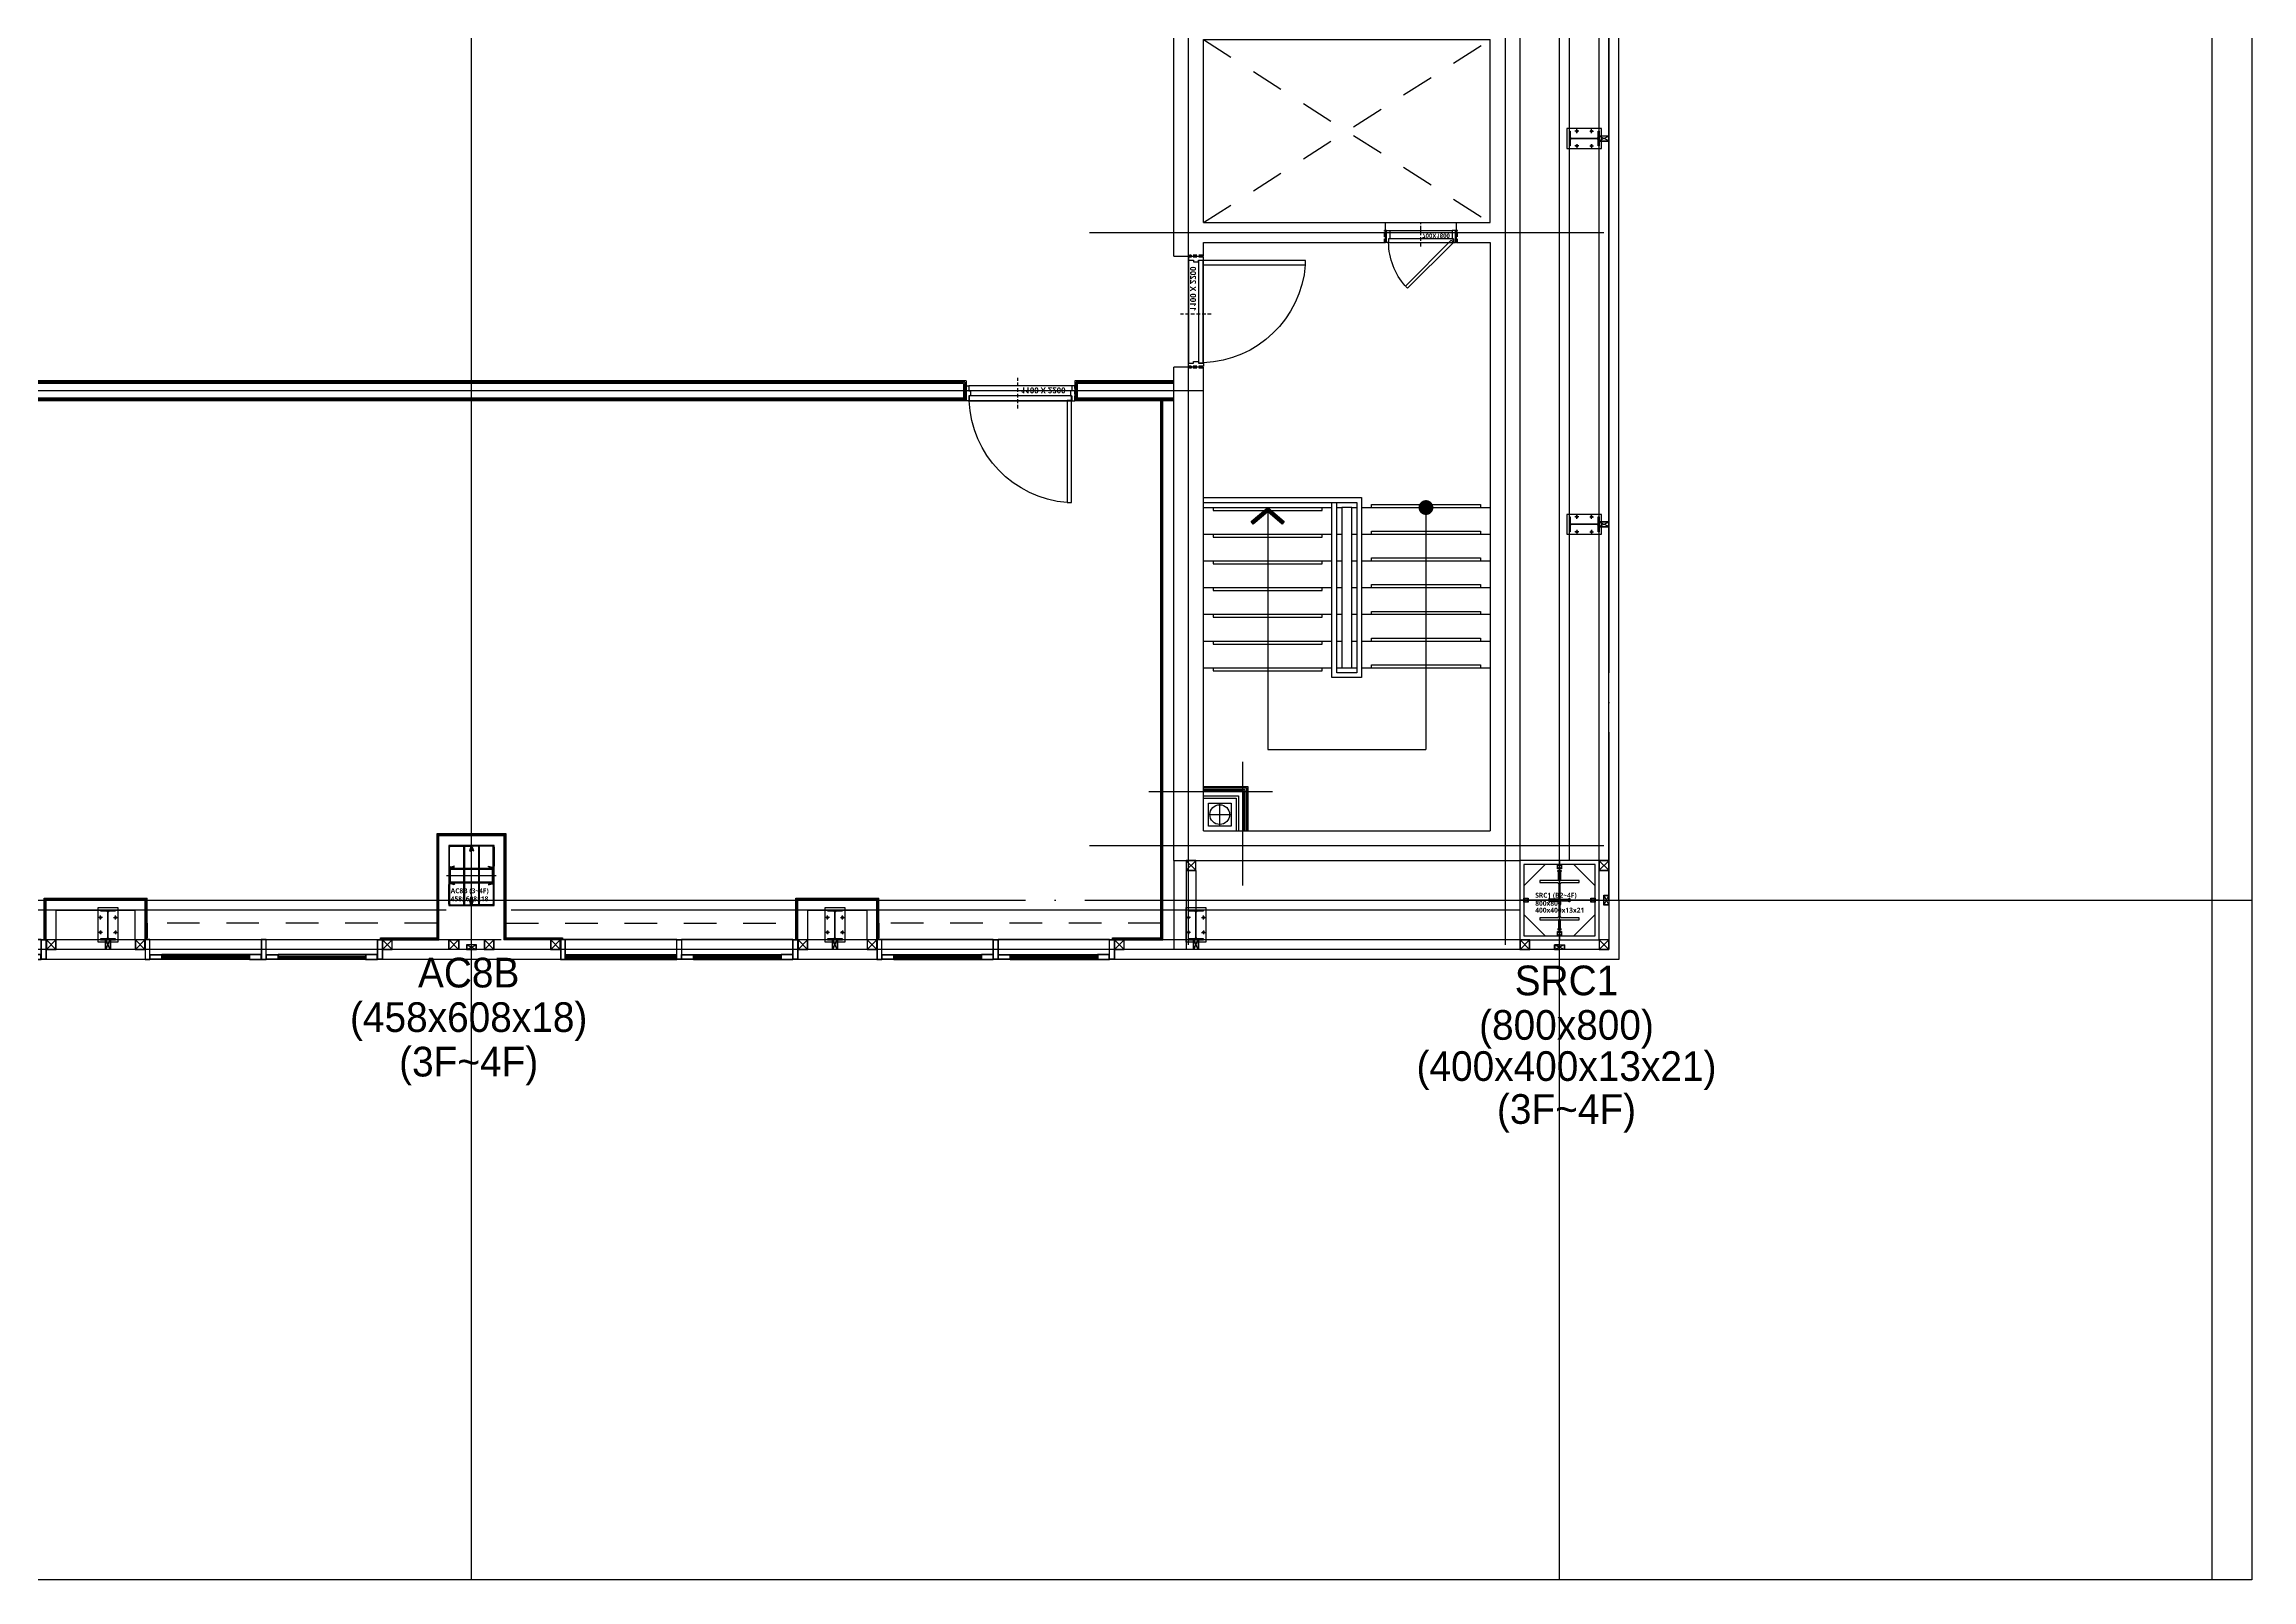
# Model space of a CAD drawing. Header units: millimetres. Extents: x -47382 to 204618, y -51045 to 127155.
# Drawn here: x 119680 to 142000, y 0 to 15525 of the extents above; entities that cross this region are included whole.
import ezdxf
from ezdxf.enums import TextEntityAlignment as Align

# ---------------------------------------------------------------- set-up
doc = ezdxf.new("R2010")
doc.units = ezdxf.units.MM
doc.header["$LTSCALE"] = 300
doc.header["$MEASUREMENT"] = 0
for name, pattern in [('CEN', [62, 60, -1, 0, -1]), ('HID', [2, 1.1, -0.9]), ('HIDDEN2', [0.1875, 0.125, -0.0625]), ('지상4층 평면도$0$CEN', [62, 60, -1, 0, -1]), ('지상4층 평면도$0$HIDDEN2', [0.1875, 0.125, -0.0625])]:
    doc.linetypes.add(name, pattern=pattern)
doc.layers.get('0').update_dxf_attribs({"linetype": 'CONTINUOUS'})
doc.layers.get('Defpoints').update_dxf_attribs({"color": 153, "linetype": 'CONTINUOUS'})
for name, color, linetype in [('1', 7, 'CONTINUOUS'), ('6', 6, 'CONTINUOUS'), ('A-CEN', 1, 'CEN'), ('A-CODE-DRAIN', 6, 'CONTINUOUS'), ('A-CURTAIN', 4, 'HID'), ('A-DOOR', 4, 'CONTINUOUS'), ('A-DOOR-JAMB', 4, 'CONTINUOUS'), ('A-DOOR-SILL', 8, 'CONTINUOUS'), ('A-DOOR-SWING', 8, 'CONTINUOUS'), ('A-FLOR-FLIN-TYP2', 8, 'CONTINUOUS'), ('A-FLOR-GW', 6, 'CONTINUOUS'), ('A-FLOR-STRA-ETC', 7, 'CONTINUOUS'), ('A-FLOR-STRA-MAIN', 4, 'CONTINUOUS'), ('A-FLOR-STRA-SUB', 9, 'CONTINUOUS'), ('A-FLOR-STUD', 9, 'CONTINUOUS'), ('A-PS-HID', 5, 'HID'), ('A-ST-AXIS-CEN', 252, 'CEN'), ('A-ST-COL', 2, 'CONTINUOUS'), ('A-ST-CONC', 2, 'CONTINUOUS'), ('A-WALL-DRY1', 7, 'CONTINUOUS'), ('A-WIN', 4, 'CONTINUOUS'), ('Bound', 9, 'CONTINUOUS'), ('SS-PLATE', 32, 'CONTINUOUS'), ('STEEL', 2, 'CONTINUOUS'), ('XREF-PLAN$0$A-STEEL', 7, 'CONTINUOUS'), ('지상4층 평면도$0$A-CEN', 1, '지상4층 평면도$0$CEN'), ('지상4층 평면도$0$A-DOOR', 4, 'CONTINUOUS'), ('지상4층 평면도$0$A-DOOR-JAMB', 4, 'CONTINUOUS'), ('지상4층 평면도$0$A-DOOR-SILL', 8, 'CONTINUOUS'), ('지상4층 평면도$0$A-DOOR-SWING', 8, 'CONTINUOUS'), ('지상4층 평면도$0$A-WALL-DRY1', 7, 'CONTINUOUS'), ('지상4층 평면도$0$A-WALL-DRY2', 71, 'CONTINUOUS'), ('지상4층 평면도$0$저온단열', 160, 'CONTINUOUS')]:
    doc.layers.add(name, color=color, linetype=linetype)
for name, color, linetype, plot in [('A-ANNO-NPLT', 129, 'CONTINUOUS', False), ('Defpoint', 161, 'CONTINUOUS', False), ('지상4층 평면도$0$A-ANNO-NPLT', 129, 'CONTINUOUS', False)]:
    doc.layers.add(name, color=color, linetype=linetype, plot=plot)
doc.layers.add('보조근', color=7, linetype='CONTINUOUS', lineweight=0)
doc.styles.add('SH_대대리576', font='NanumGothicBold.ttf')
doc.styles.add('SHP-나눔bo', font='')
doc.styles.add('돋움', font='')
doc.styles.add('지상4층 평면도$0$SHP-나눔bo', font='')
doc.styles.get('SHP-나눔bo').set_extended_font_data('NanumGothic', bold=True)
doc.styles.get('돋움').set_extended_font_data('Dotum')
doc.styles.get('지상4층 평면도$0$SHP-나눔bo').set_extended_font_data('NanumGothic', bold=True)

# ---------------------------------------------------------------- blocks, each defined once
blk = doc.blocks.new('A$C0e376f74')
at = {"layer": 'A-ANNO-NPLT', "linetype": 'HIDDEN2'}
for p, q in [((525, 230), (525, -80)), ((-20, 140), (-20, 10)), ((0, 140), (-20, 140)), ((0, 120), (-20, 120)), ((0, 30), (-20, 30)), ((0, 10), (-20, 10)), ((-10, 140), (-10, 10)), ((0, 140), (0, 10)), ((1100, 140), (1120, 140)), ((1100, 140), (1100, 10)), ((1100, 120), (1120, 120)), ((1100, 30), (1120, 30)), ((1100, 10), (1120, 10)), ((1110, 140), (1110, 10)), ((1120, 140), (1120, 10))]:
    blk.add_line(p, q, dxfattribs=at)
at = {"layer": 'A-ANNO-NPLT', "linetype": 'ByBlock'}
blk.add_lwpolyline([(1067, 102), (33, 102), (33, 147), (1067, 147)], close=True, dxfattribs=at)
at = {"layer": 'A-DOOR', "linetype": 'ByBlock'}
blk.add_lwpolyline([(1067, 1181), (1067, 147), (1022, 147), (1022, 1181)], close=True, dxfattribs=at)
at = {"layer": 'A-DOOR-JAMB'}
for points in [[(0, 20), (0, 0), (30, 0), (30, 50), (45, 50), (45, 100), (30, 100), (30, 150), (0, 150), (0, 130)], [(1100, 20), (1100, 0), (1070, 0), (1070, 50), (1055, 50), (1055, 100), (1070, 100), (1070, 150), (1100, 150), (1100, 130)]]:
    blk.add_lwpolyline(points, dxfattribs=at)
at = {"layer": 'A-DOOR-SILL'}
for p, q in [((30, 150), (1070, 150)), ((1070, 0), (30, 0))]:
    blk.add_line(p, q, dxfattribs=at)
at = {"layer": 'A-DOOR-SWING'}
blk.add_arc((1107, 109), 1075, 94.5299, 177.8035, dxfattribs=at)
at = {"layer": 'A-ANNO-NPLT', "linetype": 'ByBlock', "style": 'SHP-나눔bo'}
blk.add_text('1100 X 2200', height=60, dxfattribs=at).set_placement((781, 16), align=Align.CENTER)
blk = doc.blocks.new('A$Ce0defec1')
at = {"layer": 'A-ANNO-NPLT', "linetype": 'HIDDEN2'}
for p, q in [((-120, 720), (-120, 700)), ((-120, 720), (0, 720)), ((-120, 710), (0, 710)), ((-120, 700), (0, 700)), ((-110, 720), (-110, 700)), ((-20, 720), (-20, 700)), ((0, 720), (0, 700)), ((-160, 350), (78, 350)), ((-120, 0), (-120, -20)), ((-120, 0), (0, 0)), ((-110, 0), (-110, -20)), ((-20, 0), (-20, -20)), ((0, 0), (0, -20)), ((-120, -10), (0, -10)), ((-120, -20), (0, -20))]:
    blk.add_line(p, q, dxfattribs=at)
at = {"layer": 'A-ANNO-NPLT', "linetype": 'ByBlock'}
blk.add_lwpolyline([(-120, 677), (-85, 677), (-85, 23), (-120, 23)], close=True, dxfattribs=at)
at = {"layer": 'A-DOOR', "linetype": 'ByBlock'}
for p, q in [((-582, 215), (-120, 677)), ((-120, 677), (-120, 700)), ((-120, 700), (0, 700)), ((-120, 677), (-98, 655)), ((-85, 677), (-120, 677)), ((-85, 665), (-85, 677)), ((0, 700), (0, 665)), ((-561, 192), (-98, 655)), ((0, 665), (-85, 665))]:
    blk.add_line(p, q, dxfattribs=at)
blk.add_lwpolyline([(-582, 215), (-561, 192)], dxfattribs=at)
at = {"layer": 'A-DOOR-JAMB'}
for p, q in [((-85, 23), (-120, 23)), ((-120, 23), (-120, 0)), ((-110, 0), (0, 0)), ((-85, 35), (-85, 23)), ((0, 35), (-85, 35)), ((0, 0), (0, 35))]:
    blk.add_line(p, q, dxfattribs=at)
at = {"layer": 'A-DOOR-SILL'}
blk.add_line((0, 18), (0, 665), dxfattribs=at)
at = {"layer": 'A-DOOR-SWING'}
blk.add_arc((-117, 691), 668, 228.3916, 269.7655, dxfattribs=at)
at = {"layer": 'A-ANNO-NPLT', "linetype": 'ByBlock', "style": 'SHP-나눔bo'}
blk.add_text('700X1800', height=45, rotation=90, dxfattribs=at).set_placement((-30, 502), align=Align.CENTER)
blk = doc.blocks.new('XR-평면도$0$8F-PLAN$0$arrow2')
at = {"color": 8}
blk.add_lwpolyline([(0, 0.87), (0.74, 0), (0, -0.87), (0.15, -1), (1, 0), (0.15, 1)], close=True, dxfattribs=at)
for points in [[(0, 0.87), (0.15, 1), (0.74, 0), (1, 0)], [(0.74, 0), (1, 0), (0, -0.87), (0.15, -1)]]:
    blk.add_solid(points, dxfattribs=at)
blk = doc.blocks.new('44')
at = {"layer": 'A-CEN'}
for p, q in [((-3350, -850), (-3350, 11500)), ((-150, 11500), (-150, -850)), ((-4350, 8450), (850, 8450)), ((-4350, 6350), (850, 6350)), ((850, 150), (-4350, 150))]:
    blk.add_line(p, q, dxfattribs=at)
at = {"layer": 'A-FLOR-FLIN-TYP2'}
blk.add_lwpolyline([(-1360, 6450), (-640, 6450)], dxfattribs=at)
at = {"layer": 'A-FLOR-STRA-ETC'}
for p, q in [((-2550, 3570), (-2550, 1125)), ((-950, 3570), (-950, 1125)), ((-2550, 1125), (-950, 1125))]:
    blk.add_line(p, q, dxfattribs=at)
at = {"layer": 'A-FLOR-STRA-ETC', "const_width": 75}
blk.add_lwpolyline([(-950, 3607, -1), (-950, 3532, -1)], format="xyb", close=True, dxfattribs=at)
at = {"layer": 'A-FLOR-STRA-MAIN'}
for p, q in [((-3200, 3570), (-1900, 3570)), ((-1850, 3570), (-1800, 3570)), ((-1700, 3570), (-1650, 3570)), ((-1600, 3570), (-300, 3570)), ((-3200, 3300), (-1900, 3300)), ((-1850, 3300), (-1800, 3300)), ((-1700, 3300), (-1650, 3300)), ((-1600, 3300), (-300, 3300)), ((-3200, 3030), (-1900, 3030)), ((-1850, 3030), (-1800, 3030)), ((-1700, 3030), (-1650, 3030)), ((-1600, 3030), (-300, 3030)), ((-3200, 2760), (-1900, 2760)), ((-1850, 2760), (-1800, 2760)), ((-1700, 2760), (-1650, 2760)), ((-1600, 2760), (-300, 2760)), ((-3200, 2490), (-1900, 2490)), ((-1850, 2490), (-1800, 2490)), ((-1700, 2490), (-1650, 2490)), ((-1600, 2490), (-300, 2490)), ((-3200, 2220), (-1900, 2220)), ((-1850, 2220), (-1800, 2220)), ((-1700, 2220), (-1650, 2220)), ((-1600, 2220), (-300, 2220)), ((-3200, 1950), (-1900, 1950)), ((-1850, 1950), (-1800, 1950)), ((-1700, 1950), (-1650, 1950)), ((-1600, 1950), (-300, 1950))]:
    blk.add_line(p, q, dxfattribs=at)
blk.add_lwpolyline([(-1700, 3570), (-1800, 3570), (-1800, 1950), (-1700, 1950)], close=True, dxfattribs=at)
at = {"layer": 'A-FLOR-STRA-SUB'}
for points in [[(-3200, 3670), (-1600, 3670), (-1600, 1850), (-1900, 1850), (-1900, 3620)], [(-3200, 3620), (-1650, 3620), (-1650, 1900), (-1850, 1900), (-1850, 3620)]]:
    blk.add_lwpolyline(points, dxfattribs=at)
at = {"layer": 'A-FLOR-STRA-SUB', "color": 250}
for points in [[(-1500, 3570), (-1500, 3600), (-400, 3600), (-400, 3570)], [(-3100, 3570), (-3100, 3540), (-2000, 3540), (-2000, 3570)], [(-3100, 3300), (-3100, 3270), (-2000, 3270), (-2000, 3300)], [(-1500, 3300), (-1500, 3330), (-400, 3330), (-400, 3300)], [(-3100, 3030), (-3100, 3000), (-2000, 3000), (-2000, 3030)], [(-1500, 3030), (-1500, 3060), (-400, 3060), (-400, 3030)], [(-3100, 2760), (-3100, 2730), (-2000, 2730), (-2000, 2760)], [(-1500, 2760), (-1500, 2790), (-400, 2790), (-400, 2760)], [(-3100, 2490), (-3100, 2460), (-2000, 2460), (-2000, 2490)], [(-1500, 2490), (-1500, 2520), (-400, 2520), (-400, 2490)], [(-1500, 2220), (-1500, 2250), (-400, 2250), (-400, 2220)], [(-3100, 2220), (-3100, 2190), (-2000, 2190), (-2000, 2220)], [(-3100, 1950), (-3100, 1920), (-2000, 1920), (-2000, 1950)], [(-1500, 1950), (-1500, 1980), (-400, 1980), (-400, 1950)]]:
    blk.add_lwpolyline(points, dxfattribs=at)
at = {"layer": 'A-PS-HID'}
for p, q in [((-3200, 8300), (-300, 6450)), ((-3200, 6450), (-300, 8300))]:
    blk.add_line(p, q, dxfattribs=at)
at = {"layer": 'A-ST-CONC'}
for p, q in [((-3500, 8600), (0, 8600)), ((-3500, 6110), (-3500, 8600)), ((0, 8600), (0, 0)), ((-3200, 8300), (-300, 8300)), ((-3200, 6450), (-3200, 8300)), ((-300, 6450), (-300, 8300)), ((-3200, 6450), (-1360, 6450)), ((-3200, 6250), (-1360, 6250)), ((-3200, 6110), (-3200, 6250)), ((-1360, 6250), (-1360, 6450)), ((-640, 6250), (-640, 6450)), ((-640, 6450), (-300, 6450)), ((-640, 6250), (-300, 6250)), ((-300, 6250), (-300, 300)), ((-3500, 6110), (-3200, 6110)), ((-3500, 0), (-3500, 4990)), ((-3200, 4990), (-3500, 4990)), ((-3200, 300), (-3200, 4990)), ((-3200, 300), (-300, 300)), ((-3500, 0), (0, 0))]:
    blk.add_line(p, q, dxfattribs=at)
at = {"layer": 'A-DOOR', "xscale": -1}
for name, p, rotation in [('A$Ce0defec1', (-1350, 6370), 270), ('A$C0e376f74', (-3350, 5000), 270.0000000000001)]:
    blk.add_blockref(name, p, dxfattribs=dict(at, rotation=rotation))
at = {"layer": 'A-FLOR-STRA-ETC', "xscale": -166.9148302599861, "yscale": 167.8920954242349, "zscale": 166.9148302599861, "rotation": 269.9999829906215}
blk.add_blockref('XR-평면도$0$8F-PLAN$0$arrow2', (-2550, 3403), dxfattribs=at)
blk = doc.blocks.new('A$C284E115B')
at = {"layer": 'A-FLOR-STUD'}
for p, q in [((2, 48, -103000), (98, 2, -103000)), ((2, 2, -103000), (98, 48, -103000))]:
    blk.add_line(p, q, dxfattribs=at)
at = {"layer": 'A-FLOR-STUD', "elevation": -103000}
for points in [[(0, 50), (100, 50), (100, 0), (0, 0)], [(2, 48), (98, 48), (98, 2), (2, 2)]]:
    blk.add_lwpolyline(points, close=True, dxfattribs=at)
blk = doc.blocks.new('BOLT')
at = {"layer": '1', "color": 251}
for p, q in [((-21, 0), (21, 0)), ((0, -21), (0, 21))]:
    blk.add_line(p, q, dxfattribs=at)
at = {"layer": '6', "color": 251}
blk.add_circle((0, 0), 11, dxfattribs=at)
blk = doc.blocks.new('WC2_BP')
at = {"layer": 'SS-PLATE', "color": 251, "ltscale": 0.05}
blk.add_lwpolyline([(-175, -100), (175, -100), (175, 100), (-175, 100)], close=True, dxfattribs=at)
at = {"linetype": 'HID', "yscale": 0.909090909090909, "zscale": 0.909090909090909}
for p, xscale in [((-75, 75), -0.909090909090909), ((75, 75), 0.909090909090909)]:
    blk.add_blockref('BOLT', p, dxfattribs=dict(at, xscale=xscale))
at = {"linetype": 'HID', "yscale": 0.909090909090909, "zscale": 0.909090909090909, "rotation": 180}
for p, xscale in [((-75, -75), 0.909090909090909), ((75, -75), -0.909090909090909)]:
    blk.add_blockref('BOLT', p, dxfattribs=dict(at, xscale=xscale))
blk = doc.blocks.new('H-300X150X6_5X9')
at = {"layer": 'Defpoint'}
for p, q in [((-3.25, 0), (3.25, 0)), ((0, -150), (0, 150))]:
    blk.add_line(p, q, dxfattribs=at)
at = {"layer": 'STEEL'}
blk.add_lwpolyline([(-75, -150), (-75, -141), (-16.25, -141, 0.41421356), (-3.25, -128), (-3.25, 128, 0.41421356), (-16.25, 141), (-75, 141), (-75, 150), (75, 150), (75, 141), (16.25, 141, 0.41421356), (3.25, 128), (3.25, -128, 0.41421356), (16.25, -141), (75, -141), (75, -150)], format="xyb", close=True, dxfattribs=at)
at = {"layer": 'SS-PLATE', "color": 251, "ltscale": 0.05, "rotation": 90}
blk.add_blockref('WC2_BP', (0, 0), dxfattribs=at)
blk = doc.blocks.new('A$C2E56680A')
blk.add_blockref('A$C284E115B', (0, 50))
at = {"layer": 'STEEL', "xscale": -1, "rotation": 89.99999999999999}
blk.add_blockref('H-300X150X6_5X9', (250, 75, -103000), dxfattribs=at)
blk = doc.blocks.new('3-11000')
at = {"layer": 'A-FLOR-FLIN-TYP2'}
for p, q in [((200, -300, -103000), (200, 11000, -103000)), ((500, 254, -103496), (500, 10600, -952))]:
    blk.add_line(p, q, dxfattribs=at)
at = {"layer": 'A-FLOR-GW'}
for p, q in [((0, 0, -103000), (0, 11000, -103000)), ((100, 0, -103000), (100, 11000, -103000))]:
    blk.add_line(p, q, dxfattribs=at)
for p in [(100, 7250), (100, 3600)]:
    blk.add_blockref('A$C2E56680A', p)
blk = doc.blocks.new('A$C02DD68EE')
at = {"layer": 'A-FLOR-STUD'}
for p, q in [((125, 11000, -103000), (102, 10952, -103000)), ((125, 11000, -103000), (148, 10952, -103000)), ((102, 48, -103000), (125, 0, -103000)), ((148, 48, -103000), (125, 0, -103000))]:
    blk.add_line(p, q, dxfattribs=at)
at = {"layer": 'A-FLOR-STUD', "elevation": -103000}
for points in [[(100, 11000), (100, 10950), (150, 10950), (150, 11000)], [(102, 11000), (102, 10952), (148, 10952), (148, 11000)], [(150, 0), (150, 50), (100, 50), (100, 0)], [(148, 0), (148, 48), (102, 48), (102, 0)]]:
    blk.add_lwpolyline(points, dxfattribs=at)
blk.add_blockref('3-11000', (0, 0))
blk = doc.blocks.new('XREF-PLAN$0$각-100X100')
at = {"layer": 'XREF-PLAN$0$A-STEEL', "color": 1}
for p, q in [((-47.7, -47.7), (47.7, 47.7)), ((-47.7, 47.7), (47.7, -47.7))]:
    blk.add_line(p, q, dxfattribs=at)
at = {"layer": 'XREF-PLAN$0$A-STEEL'}
blk.add_lwpolyline([(-50, -50), (50, -50), (50, 50), (-50, 50)], close=True, dxfattribs=at)
at = {"layer": 'XREF-PLAN$0$A-STEEL', "color": 8}
blk.add_lwpolyline([(-47.7, -47.7), (47.7, -47.7), (47.7, 47.7), (-47.7, 47.7)], close=True, dxfattribs=at)
blk = doc.blocks.new('A$Cf76505f3')
at = {"layer": 'A-FLOR-FLIN-TYP2'}
for p, q in [((200, 400), (200, 11500)), ((500, 400), (500, 11304))]:
    blk.add_line(p, q, dxfattribs=at)
at = {"layer": 'A-FLOR-GW'}
for p, q in [((0, 0), (0, 11500)), ((100, 0), (100, 11500))]:
    blk.add_line(p, q, dxfattribs=at)
for p in [(100, 7625, 103000), (100, 3725, 103000)]:
    blk.add_blockref('A$C2E56680A', p)
blk = doc.blocks.new('창01-진입창조합')
at = {"layer": 'A-WIN', "ltscale": 100}
for p, q in [((324662, 508391), (325787, 508391)), ((325667, 508241), (324782, 508241)), ((325667, 508227), (324782, 508227)), ((325837, 508391), (326962, 508391)), ((326962, 508241), (325837, 508241)), ((325837, 508227), (326962, 508227)), ((325667, 508219), (324782, 508219)), ((325667, 508207), (324782, 508207)), ((325667, 508199), (324782, 508199)), ((325667, 508191), (324782, 508191)), ((325837, 508219), (326962, 508219)), ((325837, 508207), (326962, 508207)), ((325837, 508199), (326962, 508199)), ((326962, 508191), (325837, 508191))]:
    blk.add_line(p, q, dxfattribs=at)
at = {"layer": 'A-WIN'}
for points in [[(324662, 508191), (324662, 508391), (324612, 508391), (324612, 508191), (324662, 508191)], [(325787, 508241), (325667, 508241), (325667, 508191), (325787, 508191), (325787, 508241)], [(325669, 508193), (325785, 508193), (325785, 508239), (325669, 508239), (325669, 508193)], [(325837, 508191), (325837, 508391), (325787, 508391), (325787, 508191), (325837, 508191)], [(326962, 508391), (327012, 508391), (327012, 508191), (326962, 508191), (326962, 508391)], [(327010, 508193), (326964, 508193), (326964, 508389), (327010, 508389), (327010, 508193)]]:
    blk.add_lwpolyline(points, dxfattribs=at)
for points in [[(324660, 508193), (324660, 508389), (324614, 508389), (324614, 508193), (324660, 508193)], [(324782, 508241), (324782, 508191), (324662, 508191), (324662, 508241)], [(324780, 508239), (324780, 508193), (324664, 508193), (324664, 508239)], [(325835, 508193), (325835, 508389), (325789, 508389), (325789, 508193), (325835, 508193)]]:
    blk.add_lwpolyline(points, close=True, dxfattribs=at)
blk = doc.blocks.new('사무실창_01')
at = {"layer": 'A-WIN', "ltscale": 100}
for p, q in [((508191, 326842), (508191, 325957)), ((508199, 325957), (508199, 326842)), ((508207, 325957), (508207, 326842)), ((508219, 325957), (508219, 326842)), ((508227, 325957), (508227, 326842)), ((508241, 326842), (508241, 325957)), ((508391, 325837), (508391, 326962)), ((508191, 325667), (508191, 324782)), ((508199, 325667), (508199, 324782)), ((508207, 325667), (508207, 324782)), ((508219, 325667), (508219, 324782)), ((508227, 325667), (508227, 324782)), ((508241, 325667), (508241, 324782)), ((508391, 324662), (508391, 325787))]:
    blk.add_line(p, q, dxfattribs=at)
at = {"layer": 'A-WIN'}
for points in [[(508391, 326962), (508391, 327012), (508191, 327012), (508191, 326962), (508391, 326962)], [(508193, 327010), (508193, 326964), (508389, 326964), (508389, 327010), (508193, 327010)], [(508241, 326962), (508241, 326842), (508191, 326842), (508191, 326962), (508241, 326962)], [(508193, 326844), (508193, 326960), (508239, 326960), (508239, 326844), (508193, 326844)], [(508191, 325837), (508391, 325837), (508391, 325787), (508191, 325787), (508191, 325837)], [(508241, 325787), (508241, 325667), (508191, 325667), (508191, 325787), (508241, 325787)], [(508193, 325669), (508193, 325785), (508239, 325785), (508239, 325669), (508193, 325669)], [(508191, 324662), (508391, 324662), (508391, 324612), (508191, 324612), (508191, 324662)]]:
    blk.add_lwpolyline(points, dxfattribs=at)
for points in [[(508241, 325957), (508191, 325957), (508191, 325837), (508241, 325837)], [(508239, 325955), (508193, 325955), (508193, 325839), (508239, 325839)], [(508193, 325835), (508389, 325835), (508389, 325789), (508193, 325789), (508193, 325835)], [(508241, 324782), (508191, 324782), (508191, 324662), (508241, 324662)], [(508239, 324780), (508193, 324780), (508193, 324664), (508239, 324664)], [(508193, 324660), (508389, 324660), (508389, 324614), (508193, 324614), (508193, 324660)]]:
    blk.add_lwpolyline(points, close=True, dxfattribs=at)
blk = doc.blocks.new('지상4층 평면도$0$A$C0e376f74')
at = {"layer": '지상4층 평면도$0$A-ANNO-NPLT', "linetype": '지상4층 평면도$0$HIDDEN2'}
for p, q in [((525, 230), (525, -80)), ((-20, 140), (-20, 10)), ((0, 140), (-20, 140)), ((0, 120), (-20, 120)), ((0, 30), (-20, 30)), ((0, 10), (-20, 10)), ((-10, 140), (-10, 10)), ((0, 140), (0, 10)), ((1100, 140), (1120, 140)), ((1100, 140), (1100, 10)), ((1100, 120), (1120, 120)), ((1100, 30), (1120, 30)), ((1100, 10), (1120, 10)), ((1110, 140), (1110, 10)), ((1120, 140), (1120, 10))]:
    blk.add_line(p, q, dxfattribs=at)
at = {"layer": '지상4층 평면도$0$A-ANNO-NPLT', "linetype": 'ByBlock'}
blk.add_lwpolyline([(1067, 102), (33, 102), (33, 147), (1067, 147)], close=True, dxfattribs=at)
at = {"layer": '지상4층 평면도$0$A-DOOR', "linetype": 'ByBlock'}
blk.add_lwpolyline([(1067, 1181), (1067, 147), (1022, 147), (1022, 1181)], close=True, dxfattribs=at)
at = {"layer": '지상4층 평면도$0$A-DOOR-JAMB'}
for points in [[(0, 20), (0, 0), (30, 0), (30, 50), (45, 50), (45, 100), (30, 100), (30, 150), (0, 150), (0, 130)], [(1100, 20), (1100, 0), (1070, 0), (1070, 50), (1055, 50), (1055, 100), (1070, 100), (1070, 150), (1100, 150), (1100, 130)]]:
    blk.add_lwpolyline(points, dxfattribs=at)
at = {"layer": '지상4층 평면도$0$A-DOOR-SILL'}
for p, q in [((30, 150), (1070, 150)), ((1070, 0), (30, 0))]:
    blk.add_line(p, q, dxfattribs=at)
at = {"layer": '지상4층 평면도$0$A-DOOR-SWING'}
blk.add_arc((1107, 109), 1075, 94.5299, 177.8035, dxfattribs=at)
at = {"layer": '지상4층 평면도$0$A-ANNO-NPLT', "linetype": 'ByBlock', "style": '지상4층 평면도$0$SHP-나눔bo'}
blk.add_text('1100 X 2200', height=60, dxfattribs=at).set_placement((781, 16), align=Align.CENTER)
blk = doc.blocks.new('xbar')
at = {"layer": 'Defpoints'}
blk.add_lwpolyline([(-21, 21), (21, 21), (21, -21), (-21, -21)], close=True, dxfattribs=at)
at = {"layer": '보조근'}
for p, q in [((-21, -21), (21, 21)), ((-21, 21), (21, -21))]:
    blk.add_line(p, q, dxfattribs=at)
blk = doc.blocks.new('G$CDF37BB4F')
for points in [[(760, 760), (40, 760), (40, 40), (760, 40)], [(390, 690), (382, 690), (382, 700), (418, 700), (418, 690), (410, 690), (410, 600), (390, 600)], [(304, 410), (304, 418), (294, 418), (294, 382), (304, 382), (304, 390), (394, 390), (394, 410)], [(496, 410), (496, 418), (506, 418), (506, 382), (496, 382), (496, 390), (406, 390), (406, 410)], [(390, 110), (382, 110), (382, 100), (418, 100), (418, 110), (410, 110), (410, 200), (390, 200)]]:
    blk.add_lwpolyline(points, close=True)
for points in [[(254, 760), (40, 546)], [(546, 760), (760, 546)], [(254, 40), (40, 254)], [(546, 40), (760, 254)]]:
    blk.add_lwpolyline(points)
at = {"layer": 'A-ST-COL'}
blk.add_lwpolyline([(800, 800), (0, 800), (0, 0), (800, 0)], close=True, dxfattribs=at)
blk.add_lwpolyline([(200, 200), (600, 200), (600, 221), (428, 221, -0.414214), (406, 243), (406, 557, -0.414214), (428, 579), (600, 579), (600, 600), (200, 600), (200, 579), (372, 579, -0.414214), (394, 557), (394, 243, -0.414214), (372, 221), (200, 221)], format="xyb", close=True, dxfattribs=at)
at = {"layer": 'Defpoint'}
for p, q in [((400, 800), (400, 0)), ((800, 400), (0, 400))]:
    blk.add_line(p, q, dxfattribs=at)
at = {"layer": '보조근', "rotation": 89.99999999999937}
for p in [(400, 739), (61, 400), (739, 400), (400, 61)]:
    blk.add_blockref('xbar', p, dxfattribs=at)
at = {"layer": 'Defpoint', "linetype": 'Continuous', "style": 'SH_대대리576'}
for s, p in [('SRC1 (B2~4F)', (155, 450)), ('400x400x13x21', (155, 299)), ('800x800', (155, 369))]:
    blk.add_text(s, height=50, dxfattribs=at).set_placement(p, align=Align.MIDDLE_LEFT)
blk = doc.blocks.new('AC8B(3~4f)')
for points in [[(22, 401), (22, 251), (40, 251), (40, 401)], [(480, 251), (480, 401), (462, 401), (462, 251)]]:
    blk.add_hatch(color=9).paths.add_polyline_path(points)
for p, q in [((172, 623), (172, 29)), ((181, 623), (181, 29)), ((321, 623), (321, 29)), ((330, 623), (330, 29)), ((35, 400), (467, 400)), ((35, 391), (467, 391)), ((35, 261), (467, 261)), ((35, 252), (467, 252))]:
    blk.add_line(p, q)
at = {"color": 8, "linetype": 'Continuous'}
for points in [[(22, 401), (22, 251), (40, 251), (40, 401)], [(480, 251), (480, 401), (462, 401), (462, 251)]]:
    blk.add_lwpolyline(points, close=True, dxfattribs=at)
at = {"layer": 'A-ST-COL'}
for points in [[(242, 606), (231, 575), (238, 572), (250, 603, 0.520567), (231, 630), (42, 630, 0.414214), (22, 610), (22, 421, 0.520567), (49, 402), (80, 414), (77, 421), (46, 410, -0.520567), (30, 421), (30, 610, -0.414214), (42, 622), (231, 622, -0.520567)], [(260, 606), (271, 575), (264, 572), (252, 603, -0.520567), (271, 630), (460, 630, -0.414214), (480, 610), (480, 421, -0.520567), (453, 402), (422, 414), (425, 421), (456, 410, 0.520567), (472, 421), (472, 610, 0.414214), (460, 622), (271, 622, 0.520567)], [(242, 46), (231, 77), (238, 80), (250, 49, -0.520567), (231, 22), (42, 22, -0.414214), (22, 42), (22, 231, -0.520567), (49, 250), (80, 238), (77, 231), (46, 242, 0.520567), (30, 231), (30, 42, 0.414214), (42, 30), (231, 30, 0.520567)], [(260, 46), (271, 77), (264, 80), (252, 49, 0.520567), (271, 22), (460, 22, 0.414214), (480, 42), (480, 231, 0.520567), (453, 250), (422, 238), (425, 231), (456, 242, -0.520567), (472, 231), (472, 42, -0.414214), (460, 30), (271, 30, -0.520567)]]:
    blk.add_lwpolyline(points, format="xyb", close=True, dxfattribs=at)
at = {"layer": 'Bound', "color": 9, "linetype": 'Continuous'}
for p, q in [((22, 630), (480, 630)), ((22, 630), (22, 22)), ((480, 22), (480, 630)), ((22, 22), (480, 22))]:
    blk.add_line(p, q, dxfattribs=at)
at = {"layer": 'Defpoint'}
for p, q in [((251, 0), (251, 652)), ((0, 326), (502, 326))]:
    blk.add_line(p, q, dxfattribs=at)
at = {"layer": 'Defpoint', "linetype": 'Continuous', "style": 'SH_대대리576'}
for s, p in [('AC8B (3~4F)', (41, 171)), ('458x608x18', (41, 90))]:
    blk.add_text(s, height=50, dxfattribs=at).set_placement(p, align=Align.MIDDLE_LEFT)
blk = doc.blocks.new('ACT 지상4층구조평면도')
at = {"layer": 'Defpoint'}
blk.add_lwpolyline([(189382, 51045), (47382, 51045), (47382, 150416), (189382, 150416)], close=True, dxfattribs=at)
for name, p in [('AC8B(3~4f)', (171131, 57840)), ('G$CDF37BB4F', (181982, 57516))]:
    blk.add_blockref(name, p)

msp = doc.modelspace()

# ---------------------------------------------------------------- linework, layer by layer
msp.add_lwpolyline([(123771, 6817), (124229, 6817), (124229, 7425), (123771, 7425)], close=True)
at = {"layer": 'A-CEN'}
for p, q in [((131800, 7021), (131800, 8271)), ((130850, 7971), (132100, 7971))]:
    msp.add_line(p, q, dxfattribs=at)
msp.add_lwpolyline([(75700, 64371), (135500, 64371), (135500, 6371), (35500, 6371), (35500, 64371), (74500, 64371)], dxfattribs=at)
at = {"layer": 'A-CODE-DRAIN'}
for p, q in [((131565, 7621), (131565, 7851)), ((131450, 7736), (131680, 7736))]:
    msp.add_line(p, q, dxfattribs=at)
msp.add_circle((131565, 7736), 100, dxfattribs=at)
at = {"layer": 'A-CURTAIN'}
for points in [[(123652, 6490), (123652, 6640), (120720, 6640), (120720, 6490)], [(124348, 6490), (124348, 6640), (127280, 6640), (127280, 6490)], [(130971, 6490), (130971, 6640), (128120, 6640), (128120, 6490)]]:
    msp.add_lwpolyline(points, dxfattribs=at)
at = {"layer": 'A-FLOR-FLIN-TYP2'}
for p, q in [((134600, 6771), (124400, 6771)), ((134600, 6471), (124400, 6471))]:
    msp.add_line(p, q, dxfattribs=at)
msp.add_lwpolyline([(131325, 7171), (131325, 6771)], dxfattribs=at)
at = {"layer": 'A-FLOR-GW'}
for p, q in [((124900, 6371), (124000, 6371)), ((135000, 6271), (124000, 6271)), ((128150, 6371), (127300, 6371)), ((135000, 6371), (130500, 6371))]:
    msp.add_line(p, q, dxfattribs=at)
for points in [[(131100, 7271), (131100, 6371)], [(131225, 7271), (131225, 6371)], [(135500, 6871), (135500, 6371), (135000, 6371)], [(135600, 6871), (135600, 6271), (135000, 6271)]]:
    msp.add_lwpolyline(points, dxfattribs=at)
at = {"layer": 'A-FLOR-STUD'}
for p, q in [((124000, 6396), (124048, 6419)), ((124000, 6396), (124048, 6374)), ((134952, 6419), (135000, 6396)), ((134952, 6374), (135000, 6396))]:
    msp.add_line(p, q, dxfattribs=at)
for points in [[(124000, 6371), (124050, 6371), (124050, 6421), (124000, 6421)], [(124000, 6374), (124048, 6374), (124048, 6419), (124000, 6419)], [(135000, 6421), (134950, 6421), (134950, 6371), (135000, 6371)], [(135000, 6419), (134952, 6419), (134952, 6374), (135000, 6374)]]:
    msp.add_lwpolyline(points, dxfattribs=at)
at = {"layer": 'A-ST-AXIS-CEN'}
for p, q in [((124000, 0), (124000, 99371)), ((135000, 0), (135000, 99371)), ((141600, 0), (141600, 99371)), ((0, 6871), (142000, 6871))]:
    msp.add_line(p, q, dxfattribs=at)
at = {"layer": 'A-WALL-DRY1'}
for p, q in [((129000, 12121), (103900, 12121)), ((128988, 12109), (103913, 12109)), ((128975, 12096), (103925, 12096)), ((129000, 11921), (103900, 11921)), ((128988, 11934), (103913, 11934)), ((128975, 11946), (103925, 11946))]:
    msp.add_line(p, q, dxfattribs=at)
for points in [[(131400, 8021), (131850, 8021), (131850, 7571)], [(131400, 8006), (131835, 8006), (131835, 7571)], [(131400, 7991), (131820, 7991), (131820, 7571)], [(131400, 7976), (131805, 7976), (131805, 7571)], [(131400, 7926), (131755, 7926), (131755, 7571)], [(131400, 7901), (131730, 7901), (131730, 7571)]]:
    msp.add_lwpolyline(points, dxfattribs=at)
msp.add_lwpolyline([(131450, 7851), (131680, 7851), (131680, 7621), (131450, 7621)], close=True, dxfattribs=at)
at = {"layer": 'Defpoint'}
msp.add_lwpolyline([(142000, 0), (0, 0), (0, 99371), (142000, 99371)], close=True, dxfattribs=at)
at = {"layer": '지상4층 평면도$0$A-CEN'}
msp.add_line((131400, 12021), (101000, 12021), dxfattribs=at)
at = {"layer": '지상4층 평면도$0$A-WALL-DRY1'}
for p, q in [((128975, 12096), (128975, 11946)), ((128988, 12109), (128988, 11934)), ((129000, 12121), (129000, 11921)), ((131100, 12121), (130100, 12121)), ((130100, 12121), (130100, 11921)), ((131100, 12109), (130113, 12109)), ((130113, 12109), (130113, 11934)), ((131100, 12096), (130125, 12096)), ((130125, 12096), (130125, 11946)), ((131100, 11921), (130100, 11921)), ((131100, 11934), (130113, 11934)), ((131100, 11946), (130125, 11946))]:
    msp.add_line(p, q, dxfattribs=at)
at = {"layer": '지상4층 평면도$0$A-WALL-DRY2'}
for p, q in [((130971, 6490), (130971, 11921)), ((130981, 6481), (130981, 11921)), ((119680, 6471), (119680, 6891)), ((119680, 6891), (120720, 6891)), ((119680, 6471), (119680, 6891)), ((119680, 6891), (120720, 6891)), ((119690, 6471), (119690, 6881)), ((119690, 6881), (120710, 6881)), ((119690, 6471), (119690, 6881)), ((119690, 6881), (120710, 6881)), ((120710, 6471), (120710, 6881)), ((120710, 6471), (120710, 6881)), ((120720, 6471), (120720, 6891)), ((120720, 6471), (120720, 6891)), ((127280, 6471), (127280, 6891)), ((127280, 6891), (128120, 6891)), ((127280, 6471), (127280, 6891)), ((127280, 6891), (128120, 6891)), ((127290, 6471), (127290, 6881)), ((127290, 6881), (128110, 6881)), ((127290, 6471), (127290, 6881)), ((127290, 6881), (128110, 6881)), ((128110, 6471), (128110, 6881)), ((128110, 6471), (128110, 6881)), ((128120, 6471), (128120, 6891)), ((128120, 6471), (128120, 6891)), ((130480, 6490), (130971, 6490)), ((130480, 6471), (130480, 6490)), ((130480, 6481), (130981, 6481))]:
    msp.add_line(p, q, dxfattribs=at)
for points in [[(123080, 6471), (123080, 6490), (123652, 6490), (123652, 7544), (124348, 7544), (124348, 6490), (124920, 6490), (124920, 6471)], [(123080, 6481), (123662, 6481), (123662, 7535), (124339, 7535), (124339, 6481), (124920, 6481)]]:
    msp.add_lwpolyline(points, dxfattribs=at)
at = {"layer": '지상4층 평면도$0$저온단열'}
for p, q in [((130990, 6471), (130990, 11921)), ((119700, 6471), (119700, 6871)), ((119700, 6871), (120700, 6871)), ((119705, 6871), (120700, 6871)), ((119800, 6471), (119800, 6771)), ((119800, 6771), (120565, 6771)), ((119800, 6771), (120600, 6771)), ((120600, 6471), (120600, 6771)), ((120600, 6471), (120600, 6771)), ((120700, 6471), (120700, 6871)), ((120700, 6471), (120700, 6871)), ((127300, 6471), (127300, 6871)), ((127300, 6871), (128100, 6871)), ((127305, 6871), (128100, 6871)), ((127400, 6471), (127400, 6771)), ((127400, 6771), (127965, 6771)), ((127400, 6771), (128000, 6771)), ((128000, 6471), (128000, 6771)), ((128000, 6471), (128000, 6771)), ((128100, 6471), (128100, 6871)), ((128100, 6471), (128100, 6871)), ((123080, 6471), (123671, 6471)), ((124920, 6471), (124329, 6471)), ((130480, 6471), (130990, 6471))]:
    msp.add_line(p, q, dxfattribs=at)
msp.add_lwpolyline([(123671, 6471), (123671, 7525), (124329, 7525), (124329, 6471)], dxfattribs=at)

# ---------------------------------------------------------------- block references
for name, p in [('ACT 지상4층구조평면도', (-47382, -51045)), ('44', (134600, 7271))]:
    msp.add_blockref(name, p)
at = {"xscale": -1}
for name, p in [('A$Cf76505f3', (135600, 6871)), ('창01-진입창조합', (451912, -501919))]:
    msp.add_blockref(name, p, dxfattribs=at)
at = {"ltscale": 5}
msp.add_blockref('XREF-PLAN$0$각-100X100', (131275, 7221), dxfattribs=at)
at = {"ltscale": 5, "rotation": 180}
for p in [(135450, 7221), (119750, 6421), (120650, 6421), (123150, 6421), (124179, 6421), (124850, 6421), (127350, 6421), (128050, 6421), (130550, 6421), (134650, 6421), (135450, 6421)]:
    msp.add_blockref('XREF-PLAN$0$각-100X100', p, dxfattribs=at)
for name, p, rotation in [('A$C284E115B', (135500, 6821), 89.99999999999999), ('A$C02DD68EE', (124000, 6271), 90.00000000000001), ('A$C2E56680A', (127750, 6371), 90.00000000000001), ('A$C2E56680A', (131400, 6371), 90.00000000000001), ('사무실창_01', (444312, -501919), 90.00000000000001), ('사무실창_01', (455112, -501919), 90.00000000000001)]:
    msp.add_blockref(name, p, dxfattribs=dict(rotation=rotation))
at = {"xscale": -1, "rotation": 270}
msp.add_blockref('사무실창_01', (-203912, -501919), dxfattribs=at)
at = {"ltscale": 5, "xscale": -1, "rotation": 180}
msp.add_blockref('XREF-PLAN$0$각-100X100', (123821, 6421), dxfattribs=at)
at = {"layer": 'A-FLOR-STUD', "rotation": 180}
msp.add_blockref('A$C284E115B', (135050, 6421), dxfattribs=at)
at = {"layer": '지상4층 평면도$0$A-DOOR', "xscale": -1, "rotation": 180}
msp.add_blockref('지상4층 평면도$0$A$C0e376f74', (129000, 12071), dxfattribs=at)

# ---------------------------------------------------------------- texts
at = {"layer": 'Defpoints', "linetype": 'Continuous', "style": '돋움'}
for s, p in [('AC8B', (123972, 5899)), ('SRC1', (135071, 5820)), ('(458x608x18)', (123972, 5449)), ('(800x800)', (135071, 5370)), ('(3F~4F)', (123972, 4999)), ('(400x400x13x21)', (135071, 4954)), ('(3F~4F)', (135071, 4520))]:
    msp.add_text(s, height=300, dxfattribs=at).set_placement(p, align=Align.BOTTOM_CENTER)

doc.saveas('drawing.dxf')
